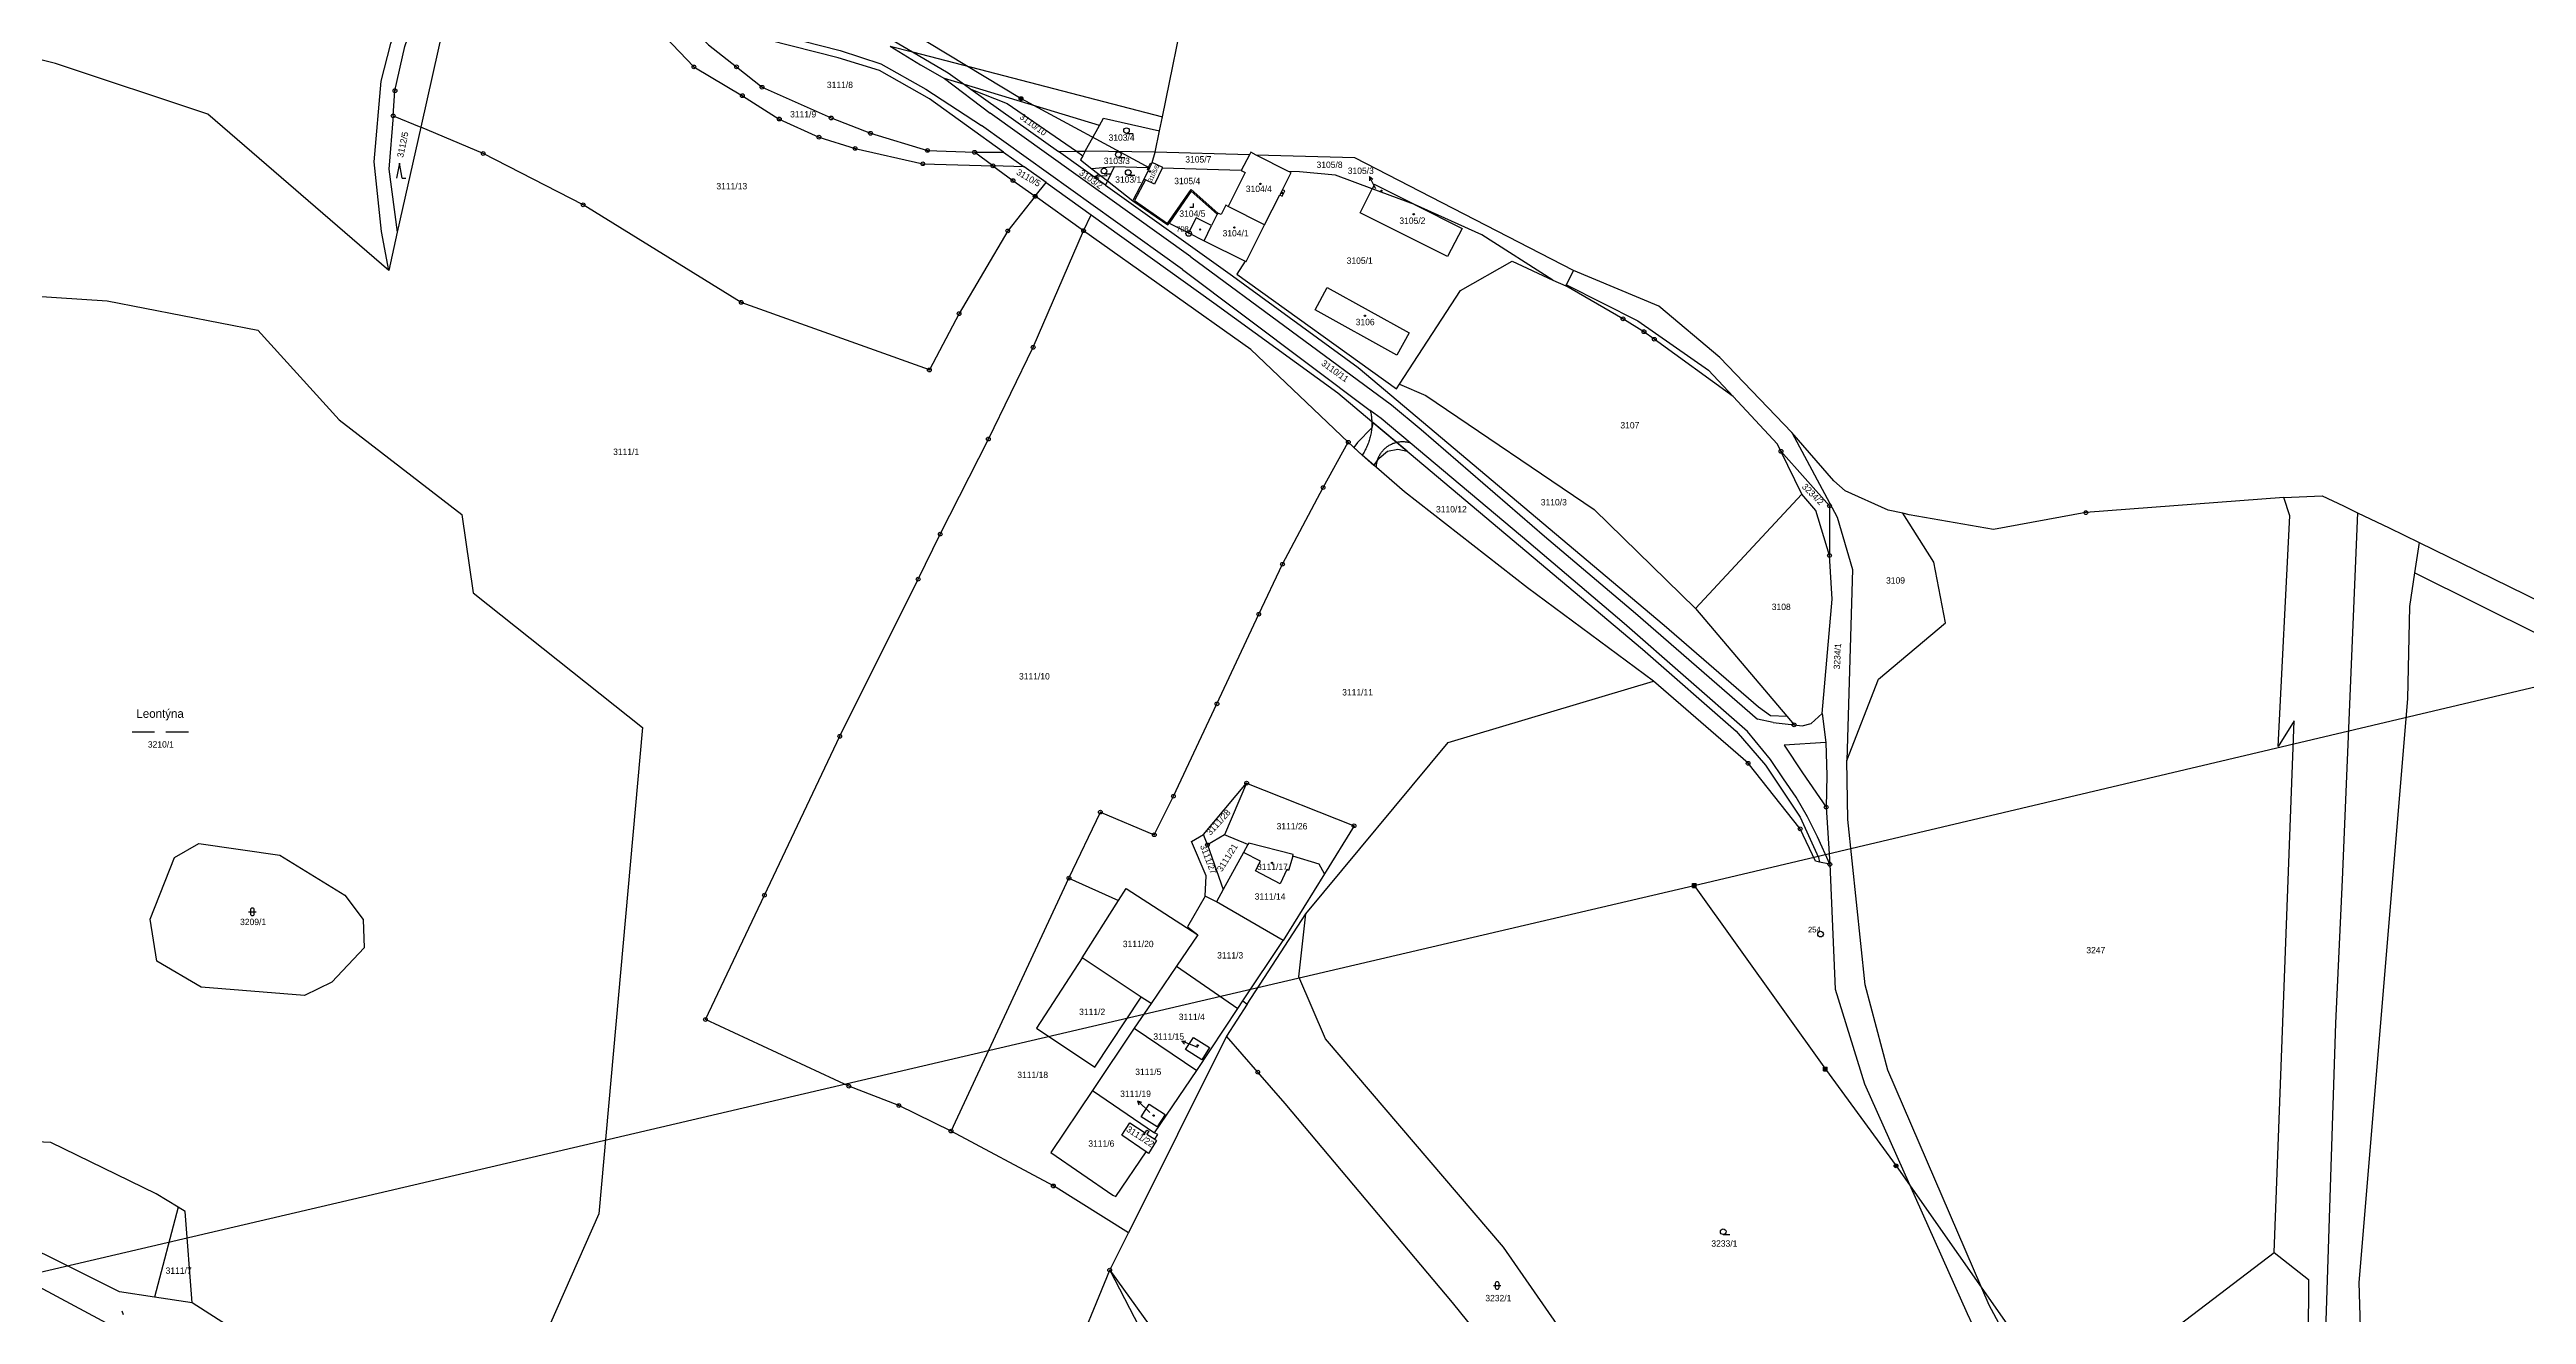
# Model space of a CAD drawing. Extents: x -784124 to -780570, y -980818 to -976926.
# Drawn here: x -782416 to -781755, y -978140 to -977802 of the extents above; entities that cross this region are included whole.
import ezdxf
from ezdxf.enums import TextEntityAlignment as Align

# ---------------------------------------------------------------- set-up
doc = ezdxf.new("R2010")
doc.units = 0
doc.header["$LTSCALE"] = 3.138375
doc.header["$MEASUREMENT"] = 0
for name, pattern in [('0_051C', [0]), ('0_205_2', [0]), ('2_6_59_2', [0])]:
    doc.linetypes.add(name, pattern=pattern)
for name, color, linetype in [('101', 1, 'CONTINUOUS'), ('1015', 1, 'CONTINUOUS'), ('1016', 1, 'CONTINUOUS'), ('1029', 1, 'CONTINUOUS'), ('105', 1, 'CONTINUOUS'), ('18', 1, 'CONTINUOUS'), ('20500', 1, 'CONTINUOUS'), ('20502', 1, 'CONTINUOUS'), ('21800', 1, 'CONTINUOUS'), ('21900', 1, 'CONTINUOUS'), ('21999', 1, 'CONTINUOUS'), ('23700', 1, 'CONTINUOUS'), ('304', 1, 'CONTINUOUS'), ('308', 1, 'CONTINUOUS'), ('316', 1, 'CONTINUOUS'), ('319', 1, 'CONTINUOUS'), ('402', 1, 'CONTINUOUS'), ('404', 1, 'CONTINUOUS'), ('420', 1, 'CONTINUOUS'), ('50100', 1, 'CONTINUOUS'), ('601', 1, 'CONTINUOUS'), ('602', 1, 'CONTINUOUS'), ('60502', 1, 'CONTINUOUS'), ('803', 1, 'CONTINUOUS')]:
    doc.layers.add(name, color=color, linetype=linetype)

# ---------------------------------------------------------------- blocks, each defined once
blk = doc.blocks.new('4_02$0')
at = {"layer": '404', "color": 255, "linetype": 'Continuous'}
blk.add_circle((-0.01, 0), 0.175, dxfattribs=at)
blk = doc.blocks.new('1029$1')
at = {"layer": '1029', "color": 6, "linetype": 'Continuous'}
for p, q in [((0, 3), (-0.5, 2)), ((0, 0), (0, 3)), ((0, 3), (0.5, 2))]:
    blk.add_line(p, q, dxfattribs=at)
blk = doc.blocks.new('3_16$5')
at = {"layer": '316', "color": 255, "linetype": 'Continuous'}
for p, q in [((-1, 1), (1, 1)), ((-0.5, 1.5), (-0.5, 0.5)), ((0.5, 0.5), (0.5, 1.5))]:
    blk.add_line(p, q, dxfattribs=at)
for centre, start, end in [((0, 1.5), 0, 180), ((0, 0.5), 180, 359.98789)]:
    blk.add_arc(centre, 0.5, start, end, dxfattribs=at)
blk = doc.blocks.new('3_04$3')
at = {"layer": '304', "color": 255, "linetype": 'Continuous'}
blk.add_line((0.01, 0), (1.76, 0), dxfattribs=at)
blk.add_circle((0.01, 0.75), 0.75, dxfattribs=at)
blk = doc.blocks.new('3_19$9')
at = {"layer": '319', "color": 255, "linetype": 'Continuous'}
for p, q in [((-1, 0), (0, 0)), ((0, 0), (0, 1))]:
    blk.add_line(p, q, dxfattribs=at)
blk = doc.blocks.new('8_03$8')
at = {"layer": '803', "color": 255, "linetype": 'Continuous'}
for p, q in [((-7.49, 0), (-1.49, 0)), ((1.51, 0), (7.51, 0))]:
    blk.add_line(p, q, dxfattribs=at)
blk = doc.blocks.new('3_08$6')
at = {"layer": '308', "color": 255, "linetype": 'Continuous'}
for p, q in [((0, 4), (-0.75, 0)), ((0.75, 0), (0, 4)), ((0.75, 0), (1.75, 0))]:
    blk.add_line(p, q, dxfattribs=at)
blk = doc.blocks.new('1_01$18')
at = {"layer": '101', "color": 3, "linetype": 'Continuous'}
for radius in [0.75, 0.03]:
    blk.add_circle((0, 0), radius, dxfattribs=at)
blk = doc.blocks.new('6_02$22')
at = {"layer": '602', "color": 255, "linetype": 'Continuous'}
for p, q in [((-0.5, 0.5), (0.5, 0.5)), ((-0.5, -0.5), (-0.5, 0.5)), ((-0.5, 0.3), (0.5, 0.3)), ((-0.5, 0.1), (0.5, 0.1)), ((-0.3, -0.5), (-0.3, 0.5)), ((-0.1, -0.5), (-0.1, 0.5)), ((0.1, -0.5), (0.1, 0.5)), ((0.3, -0.5), (0.3, 0.5)), ((0.5, -0.5), (0.5, 0.5)), ((-0.5, -0.1), (0.5, -0.1)), ((-0.5, -0.3), (0.5, -0.3)), ((-0.5, -0.5), (0.5, -0.5))]:
    blk.add_line(p, q, dxfattribs=at)
blk = doc.blocks.new('1_05$19')
at = {"layer": '105', "color": 3, "linetype": 'Continuous'}
for radius in [0.5, 0.0303]:
    blk.add_circle((0, 0), radius, dxfattribs=at)
blk = doc.blocks.new('6_01$21')
at = {"layer": '601', "color": 255, "linetype": 'Continuous'}
for radius in [0.5, 0.4, 0.3, 0.2, 0.1]:
    blk.add_circle((0, 0), radius, dxfattribs=at)
blk = doc.blocks.new('4_20$20')
at = {"layer": '420', "color": 255, "linetype": 'Continuous'}
blk.add_line((-0.71, -0.71), (0, 0), dxfattribs=at)

msp = doc.modelspace()

# ---------------------------------------------------------------- linework, layer by layer
at = {"layer": '1029', "color": 255, "linetype": 'Continuous'}
for p, q in [((-782134.04, -977835.46), (-782134.32, -977835.48)), ((-782062.33, -977838.94), (-782062.65, -977838.34)), ((-782109.87, -978068.27), (-782111.37, -978067.66)), ((-782122.64, -978085.59), (-782123.76, -978084.54))]:
    msp.add_line(p, q, dxfattribs=at)
at = {"layer": '20500', "color": 3, "linetype": 'Continuous'}
for p, q in [((-782120.09, -977823.44), (-782119.32, -977819.75)), ((-782121.23, -977829.12), (-782120.09, -977823.44)), ((-781940.09, -977916.89), (-781951.29, -977904.02)), ((-781937.08, -977919.61), (-781940.09, -977916.89)), ((-781925.52, -977924.76), (-781937.08, -977919.61)), ((-781921.67, -977925.59), (-781925.52, -977924.76)), ((-781819.94, -977921.34), (-781809.69, -977920.96)), ((-781783.81, -977933.36), (-781775.96, -977937.22)), ((-781775.96, -977937.22), (-781772.65, -977938.84))]:
    msp.add_line(p, q, dxfattribs=at)
for points in [[(-782094.26, -977829.92), (-782095.74, -977829.17), (-782096.1, -977829.86)], [(-781970.47, -977884.02), (-781986.79, -977870.32), (-782009.6, -977860.77)], [(-781897.45, -977929.96), (-781919.97, -977925.96), (-781921.67, -977925.59)], [(-781809.69, -977920.96), (-781804.01, -977923.57), (-781800.24, -977925.43), (-781791.8, -977929.49), (-781783.81, -977933.36)]]:
    msp.add_lwpolyline(points, dxfattribs=at)
at = {"layer": '20502', "color": 3, "linetype": '0_205_2'}
for p, q in [((-782119.32, -977819.75), (-782111.09, -977779.58)), ((-782096.1, -977829.86), (-782121.23, -977829.12)), ((-781951.29, -977904.02), (-781970.47, -977884.02)), ((-781872.78, -977925.42), (-781897.45, -977929.96)), ((-781819.94, -977921.34), (-781872.78, -977925.42))]:
    msp.add_line(p, q, dxfattribs=at)
for points in [[(-782009.6, -977860.77), (-782067.91, -977830.7), (-782094.26, -977829.92)], [(-781772.65, -977938.84), (-781720.75, -977964.31), (-781676.06, -977986.25)]]:
    msp.add_lwpolyline(points, dxfattribs=at)
at = {"layer": '21800', "color": 255, "linetype": 'Continuous'}
for p, q in [((-782230.19, -977795.69), (-782205.37, -977802)), ((-782205.37, -977802), (-782194.44, -977805.54)), ((-782194.44, -977805.54), (-782182.44, -977812.3)), ((-782191.96, -977800.83), (-782186, -977802.38)), ((-782191.96, -977800.83), (-782183.93, -977805.82)), ((-782186, -977802.38), (-782119.32, -977819.75)), ((-782183.93, -977805.82), (-782177.49, -977809.47)), ((-782182.44, -977812.3), (-782167.64, -977822.04)), ((-782177.49, -977809.47), (-782165.27, -977818.75)), ((-782172.11, -977811.11), (-782177.49, -977809.47)), ((-782136.13, -977822.04), (-782172.11, -977811.11)), ((-782111.74, -977857.07), (-782165.27, -977818.75)), ((-782113.94, -977860.45), (-782167.64, -977822.04)), ((-782161.71, -977829.11), (-782156.22, -977833.05)), ((-782134.52, -977837.93), (-782147.09, -977828.96)), ((-782142.28, -977828.91), (-782140.56, -977830.09)), ((-782122.75, -977833.34), (-782123.03, -977833.93)), ((-782122.22, -977832.24), (-782122.75, -977833.34)), ((-782150.36, -977837.25), (-782138.32, -977845.88)), ((-782123.83, -977836.51), (-782126.79, -977842.1)), ((-782117.92, -977848.17), (-782111.64, -977839.16)), ((-782111.64, -977839.16), (-782104.54, -977845.43)), ((-782087.28, -977839.18), (-782088, -977840.59)), ((-782126.79, -977842.1), (-782117.92, -977848.17)), ((-782108.19, -977852.79), (-782106.19, -977848.75)), ((-782111.74, -977857.07), (-782058.12, -977896.65)), ((-782113.94, -977860.45), (-782063.81, -977898.14)), ((-782011.44, -977864.54), (-781992.41, -977874.18)), ((-781992.41, -977874.18), (-781973.56, -977887.33)), ((-781973.56, -977887.33), (-781966.94, -977894.42)), ((-782060.93, -977900.27), (-782063.81, -977898.14)), ((-782058.12, -977896.65), (-782050.19, -977903.22)), ((-782053.16, -977906.74), (-782060.93, -977900.27)), ((-782050.19, -977903.22), (-782017.28, -977931.7)), ((-782021.47, -977933.4), (-782053.16, -977906.74)), ((-782017.28, -977931.7), (-781992.98, -977952.27)), ((-781996, -977955.02), (-782021.47, -977933.4)), ((-781992.98, -977952.27), (-781960.43, -977980.58)), ((-781963.08, -977983.85), (-781996, -977955.02)), ((-781956.98, -977991.31), (-781963.08, -977983.85)), ((-781956.29, -977981.46), (-781960.43, -977980.58)), ((-781956.29, -977981.46), (-781950.69, -977982.08)), ((-781953.47, -977996.47), (-781956.98, -977991.31)), ((-781942.24, -977986.82), (-781953.32, -977987.47)), ((-781953.32, -977987.47), (-781948.41, -977994.9)), ((-781950.08, -978001.41), (-781953.47, -977996.47)), ((-781948.41, -977994.9), (-781942.1, -978004.04)), ((-781947.06, -978006.68), (-781950.08, -978001.41)), ((-781944.43, -978012.02), (-781947.06, -978006.68)), ((-781941.14, -978019.33), (-781944.43, -978012.02)), ((-782596.5, -978037.06), (-782398.78, -978143.1))]:
    msp.add_line(p, q, dxfattribs=at)
for points in [[(-782063.81, -977898.14), (-782063.738, -977898.461), (-782063.672, -977898.784), (-782063.614, -977899.107), (-782063.562, -977899.432), (-782063.518, -977899.758), (-782063.48, -977900.085), (-782063.45, -977900.413), (-782063.426, -977900.741), (-782063.41, -977901.07)], [(-782063.41, -977901.07), (-782063.402, -977901.412), (-782063.401, -977901.753), (-782063.408, -977902.095), (-782063.423, -977902.436), (-782063.445, -977902.777), (-782063.475, -977903.118), (-782063.513, -977903.457), (-782063.559, -977903.796), (-782063.612, -977904.134), (-782063.673, -977904.47), (-782063.741, -977904.805), (-782063.817, -977905.138), (-782063.901, -977905.469), (-782063.992, -977905.799), (-782064.091, -977906.126), (-782064.196, -977906.451), (-782064.31, -977906.773), (-782064.43, -977907.093), (-782064.558, -977907.41), (-782064.693, -977907.724), (-782064.835, -977908.035), (-782064.984, -977908.343), (-782065.14, -977908.647), (-782065.302, -977908.947), (-782065.472, -977909.244), (-782065.648, -977909.537), (-782065.831, -977909.825), (-782066.02, -977910.11)], [(-782062.19, -977913.37), (-782062.183, -977913.138), (-782062.169, -977912.906), (-782062.147, -977912.675), (-782062.117, -977912.444), (-782062.08, -977912.215), (-782062.035, -977911.987), (-782061.983, -977911.76), (-782061.923, -977911.536), (-782061.855, -977911.313), (-782061.781, -977911.093), (-782061.699, -977910.876), (-782061.61, -977910.661), (-782061.514, -977910.45), (-782061.411, -977910.241), (-782061.301, -977910.037), (-782061.184, -977909.836), (-782061.061, -977909.639), (-782060.932, -977909.446), (-782060.796, -977909.257), (-782060.654, -977909.073), (-782060.505, -977908.894), (-782060.351, -977908.72), (-782060.192, -977908.552), (-782060.027, -977908.388), (-782059.856, -977908.23), (-782059.681, -977908.078), (-782059.5, -977907.932), (-782059.315, -977907.791), (-782059.125, -977907.657), (-782058.931, -977907.53), (-782058.733, -977907.409), (-782058.53, -977907.294), (-782058.325, -977907.186), (-782058.115, -977907.085), (-782057.903, -977906.991), (-782057.687, -977906.905), (-782057.469, -977906.825), (-782057.248, -977906.753), (-782057.025, -977906.688), (-782056.8, -977906.63)], [(-782056.8, -977906.63), (-782056.575, -977906.58), (-782056.349, -977906.538), (-782056.121, -977906.503), (-782055.893, -977906.476), (-782055.663, -977906.456), (-782055.433, -977906.444), (-782055.203, -977906.44), (-782054.973, -977906.443), (-782054.743, -977906.454), (-782054.513, -977906.472), (-782054.284, -977906.498), (-782054.057, -977906.532), (-782053.83, -977906.573), (-782053.605, -977906.621), (-782053.381, -977906.677), (-782053.16, -977906.74)]]:
    msp.add_lwpolyline(points, dxfattribs=at)
at = {"layer": '21900', "color": 3, "linetype": 'Continuous'}
for p, q in [((-782302.04, -977754.13), (-782317.32, -977822.52)), ((-782324.67, -977819.44), (-782317.32, -977822.52)), ((-782317.32, -977822.52), (-782323.56, -977850.48)), ((-782164.54, -977832.8), (-782169.44, -977829.19)), ((-782142.28, -977828.91), (-782139.9, -977828.88)), ((-782121.23, -977829.12), (-782139.9, -977828.88)), ((-782132.15, -977833.1), (-782138.11, -977833.59)), ((-782138.11, -977833.59), (-782133.99, -977836.83)), ((-782132.15, -977833.1), (-782133.99, -977836.83)), ((-782123.09, -977833.33), (-782132.15, -977833.1)), ((-782122.05, -977831.87), (-782121.23, -977829.12)), ((-782098.26, -977834.01), (-782119.33, -977833.43)), ((-782096.1, -977829.86), (-782098.26, -977834.01)), ((-782085.63, -977834.28), (-782094.26, -977829.92)), ((-782133.99, -977836.83), (-782127.21, -977842.18)), ((-782127.21, -977842.18), (-782124.18, -977836.34)), ((-782052.05, -977843.16), (-782063.31, -977838.97)), ((-782140.36, -977850.13), (-782153.28, -977840.94)), ((-782092.02, -977848.55), (-782101.74, -977843.62)), ((-782323.56, -977850.48), (-782325.86, -977860.76)), ((-782117.53, -977848.14), (-782112.32, -977850.73)), ((-782015.04, -977863.29), (-782011.6, -977864.88)), ((-782011.6, -977864.88), (-782011.44, -977864.54)), ((-782011.44, -977864.54), (-782009.6, -977860.77)), ((-782105.54, -977869.37), (-782072.48, -977893.45)), ((-781948.63, -977920.5), (-781954.17, -977909.03)), ((-781976.99, -977951.01), (-781948.63, -977920.5)), ((-781783.81, -977933.36), (-781785.04, -977941.48)), ((-781976.99, -977951.01), (-781952.62, -977979.8)), ((-781952.62, -977979.8), (-781950.69, -977982.08)), ((-782108.34, -978011.4), (-782096.83, -977997.66)), ((-782096.83, -977997.66), (-782102.7, -978011.48)), ((-782107.25, -978014.15), (-782108.34, -978011.4)), ((-782102.7, -978011.48), (-782107.25, -978014.15)), ((-782096.46, -978014.05), (-782102.7, -978011.48)), ((-782107.25, -978014.15), (-782103.05, -978026.07)), ((-782097.62, -978016.17), (-782103.05, -978026.07)), ((-782096.46, -978014.05), (-782097.62, -978016.17)), ((-781943.93, -978018.74), (-781944.97, -978018.52)), ((-781941.14, -978019.33), (-781943.93, -978018.74)), ((-782175.74, -978090.56), (-782144.26, -978023.02)), ((-782144.26, -978023.02), (-782131.04, -978029.01)), ((-782076.02, -978021.88), (-782087.08, -978039.66)), ((-782140.72, -978044.3), (-782131.04, -978029.01)), ((-782107.89, -978027.84), (-782112.6, -978035.99)), ((-782104.83, -978029.31), (-782107.89, -978027.84)), ((-782103.05, -978026.07), (-782104.83, -978029.31)), ((-782087.08, -978039.66), (-782104.83, -978029.31)), ((-782109.88, -978038.14), (-782115.57, -978046.56)), ((-782112.6, -978035.99), (-782109.88, -978038.14)), ((-782096.66, -978056.68), (-782080.99, -978032.57)), ((-782125.01, -978054.77), (-782140.72, -978044.3)), ((-782097.82, -978055.76), (-782087.08, -978039.66)), ((-782115.57, -978046.56), (-782122.34, -978056.46)), ((-782115.57, -978046.56), (-782099.2, -978057.8)), ((-782122.34, -978056.46), (-782126.86, -978063.06)), ((-782122.34, -978056.46), (-782125.01, -978054.77)), ((-782110.14, -978074.37), (-782099.2, -978057.8)), ((-782096.66, -978056.68), (-782102.21, -978065.22)), ((-782099.2, -978057.8), (-782097.82, -978055.76)), ((-782097.82, -978055.76), (-782096.66, -978056.68)), ((-782126.86, -978063.06), (-782137.94, -978079.72)), ((-782126.86, -978063.06), (-782110.14, -978074.37)), ((-782102.21, -978065.22), (-782128.39, -978117.7)), ((-782121.42, -978091.05), (-782110.14, -978074.37)), ((-782137.94, -978079.72), (-782121.42, -978091.05)), ((-782120.52, -978091.48), (-782121.42, -978091.05)), ((-782121.37, -978092.73), (-782120.52, -978091.48)), ((-782131.78, -978108.06), (-782123.68, -978096.13)), ((-782382.09, -978110.89), (-782388.4, -978134.88)), ((-782133.38, -978127.71), (-782128.39, -978117.7)), ((-781881.85, -978168.23), (-781822.55, -978122.96)), ((-782160.97, -978195.07), (-782133.38, -978127.71)), ((-782378.37, -978136.41), (-782388.4, -978134.88))]:
    msp.add_line(p, q, dxfattribs=at)
for points in [[(-782324.67, -977819.44), (-782324.19, -977812.74), (-782321.56, -977800.91), (-782314.36, -977780.07), (-782309.11, -977760.61), (-782306.69, -977750.8), (-782305.85, -977747.19)], [(-782263.66, -977786.18), (-782244.39, -977806.39), (-782231.45, -977814.07), (-782221.59, -977820.31), (-782211, -977825.15), (-782201.36, -977828.15), (-782183.26, -977832.25), (-782164.54, -977832.8)], [(-782181.53, -977814.91), (-782194.83, -977807.33), (-782205.91, -977803.93), (-782230.75, -977797.62), (-782248.13, -977792.02), (-782249.47, -977791.51)], [(-782249.47, -977791.51), (-782240.46, -977800.53), (-782233, -977806.37), (-782226.2, -977811.81), (-782207.73, -977820.02), (-782197.23, -977824.11), (-782182.04, -977828.69), (-782169.44, -977829.19)], [(-782191.22, -977799.31), (-782186, -977802.38), (-782176.53, -977807.95), (-782172.11, -977811.11), (-782170.41, -977812.32)], [(-782325.86, -977860.76), (-782374.17, -977819.02), (-782414.82, -977805.48), (-782418.37, -977804.57)], [(-782170.41, -977812.32), (-782147.09, -977828.96), (-782142.28, -977828.91)], [(-782170.41, -977812.32), (-782160.76, -977816.2), (-782142.28, -977828.91)], [(-782169.44, -977829.19), (-782161.71, -977829.11), (-782181.53, -977814.91)], [(-782139.9, -977828.88), (-782136.13, -977822.04), (-782135.06, -977820.1), (-782120.09, -977823.44)], [(-782153.28, -977840.94), (-782160.6, -977850.18), (-782173.59, -977872.27), (-782181.53, -977887.31), (-782231.75, -977869.26), (-782273.94, -977843.22), (-782300.63, -977829.51), (-782317.32, -977822.52)], [(-782164.54, -977832.8), (-782159.21, -977836.73), (-782153.28, -977840.94)], [(-782153.28, -977840.94), (-782150.36, -977837.25), (-782156.22, -977833.05), (-782164.54, -977832.8)], [(-782139.9, -977828.88), (-782140.56, -977830.09), (-782141.16, -977831.18), (-782138.11, -977833.59)], [(-782124.18, -977836.34), (-782123.03, -977833.93), (-782123.31, -977833.79), (-782123.09, -977833.33)], [(-782119.33, -977833.43), (-782121.41, -977837.73), (-782123.83, -977836.51), (-782124.18, -977836.34)], [(-782123.09, -977833.33), (-782122.51, -977832.1), (-782122.22, -977832.24), (-782122.05, -977831.87)], [(-782119.33, -977833.43), (-782119.23, -977833.22), (-782122.05, -977831.87)], [(-782133.99, -977836.83), (-782134.52, -977837.93), (-782100.56, -977862.17)], [(-782104.67, -977845.68), (-782111.62, -977839.58), (-782117.53, -977848.14)], [(-782098.26, -977834.01), (-782097.19, -977834.57), (-782101.74, -977843.62)], [(-782092.02, -977848.55), (-782088, -977840.59), (-782087.34, -977840.92), (-782086.63, -977839.51), (-782087.28, -977839.18), (-782084.98, -977834.61), (-782085.63, -977834.28)], [(-782063.31, -977838.97), (-782073.08, -977835.33), (-782082.73, -977834.36), (-782085.63, -977834.28)], [(-782052.05, -977843.16), (-782039.31, -977849.56), (-782043.18, -977857.02), (-782066.48, -977845.36), (-782063.31, -977838.97)], [(-782052.05, -977843.16), (-782062.73, -977837.79), (-782063.31, -977838.97)], [(-782140.36, -977850.13), (-782138.32, -977845.88), (-782105.54, -977869.37)], [(-782127.21, -977842.18), (-782117.84, -977848.58), (-782117.53, -977848.14)], [(-782104.67, -977845.68), (-782106.19, -977848.75), (-782110.28, -977846.7), (-782112.32, -977850.73)], [(-782101.74, -977843.62), (-782102.35, -977843.31), (-782103.6, -977845.84), (-782104.54, -977845.43), (-782104.67, -977845.68)], [(-782015.04, -977863.29), (-782034, -977851.22), (-782052.05, -977843.16)], [(-782175.74, -978090.56), (-782189.65, -978083.75), (-782203.02, -978078.57), (-782241.3, -978060.76), (-782225.55, -978027.57), (-782205.44, -977985.14), (-782184.52, -977943.19), (-782178.62, -977931.14), (-782165.77, -977905.76), (-782153.82, -977881.26), (-782140.36, -977850.13)], [(-782069.69, -977906.61), (-782095.72, -977881.85), (-782140.36, -977850.13)], [(-782112.32, -977850.73), (-782108.19, -977852.79), (-782097.21, -977858.25)], [(-782097.21, -977858.25), (-782096.98, -977858.37), (-782092.02, -977848.55)], [(-782507.73, -978005.31), (-782506.81, -978003.44), (-782479.02, -977984.22), (-782480.38, -977963.29), (-782497.58, -977942.01), (-782527.04, -977922.77), (-782525.84, -977896.47), (-782469.32, -977915.75), (-782464.95, -977906.76), (-782518.71, -977880.62), (-782492.59, -977859.5), (-782449.77, -977865.69), (-782401, -977868.86), (-782360.8, -977876.67), (-782339.13, -977900.66), (-782306.35, -977925.88), (-782303.3, -977946.81), (-782258.11, -977982.81), (-782269.8, -978112.67), (-782288.47, -978154.93), (-782274.35, -978168.56), (-782277.37, -978179.97)], [(-782097.21, -977858.25), (-782099.46, -977861.69), (-782056.84, -977892.37), (-782056.04, -977891.15)], [(-782056.04, -977891.15), (-782039.74, -977866.1), (-782025.96, -977858.22), (-782015.04, -977863.29)], [(-782100.56, -977862.17), (-782067.01, -977886.68), (-781985.34, -977955.48), (-781960.21, -977977.27), (-781956.94, -977979.56), (-781952.62, -977979.8)], [(-782053.41, -977877.42), (-782056.7, -977883.4), (-782078.56, -977871.25), (-782075.32, -977865.31), (-782053.41, -977877.42)], [(-781966.94, -977894.42), (-781987.99, -977879.1), (-781990.75, -977877.09), (-781996.35, -977873.65), (-782011.6, -977864.88)], [(-782056.04, -977891.15), (-782049.02, -977894.1), (-782004.07, -977924.6), (-781976.99, -977951.01)], [(-782072.48, -977893.45), (-782063.41, -977901.07), (-782056.8, -977906.63), (-781991.12, -977961.87)], [(-781954.17, -977909.03), (-781955.08, -977907.14), (-781966.94, -977894.42)], [(-781951.29, -977904.02), (-781939.18, -977926.66), (-781935.12, -977940.59), (-781936.6, -977991.61)], [(-782144.26, -978023.02), (-782135.88, -978005.39), (-782121.47, -978011.43), (-782116.36, -978001.14), (-782104.75, -977976.49), (-782093.59, -977952.55), (-782087.24, -977939.2), (-782076.41, -977918.72), (-782069.69, -977906.61)], [(-781988.22, -977970.44), (-782021.86, -977945.46), (-782054.66, -977919.89), (-782062.19, -977913.37), (-782066.02, -977910.11), (-782069.69, -977906.61)], [(-781954.17, -977909.03), (-781941.21, -977923.6), (-781941.22, -977936.87)], [(-781941.22, -977936.87), (-781944.84, -977924.87), (-781948.63, -977920.5)], [(-781936.6, -977991.61), (-781928.17, -977969.87), (-781910.24, -977954.81), (-781913.39, -977938.67), (-781921.67, -977925.59)], [(-781822.55, -978122.96), (-781817.18, -977981.05), (-781821.4, -977987.9), (-781818.33, -977926.26), (-781819.94, -977921.34)], [(-781943.15, -977979.05), (-781940.47, -977948.53), (-781941.22, -977936.87)], [(-781785.04, -977941.48), (-781786.4, -977950.5), (-781786.92, -977975.18), (-781799.93, -978131.04), (-781799, -978160.81), (-781799.35, -978180.28), (-781798.43, -978196.78), (-781795.74, -978247.84)], [(-781991.12, -977961.87), (-781966.12, -977983.76), (-781958.3, -977992.87), (-781949.01, -978006.71), (-781944.12, -978017.51), (-781943.93, -978018.74)], [(-782080.99, -978032.57), (-782043.05, -977986.77), (-781988.22, -977970.44)], [(-781944.97, -978018.52), (-781949.06, -978009.85), (-781962.96, -977992.35), (-781988.22, -977970.44)], [(-781950.69, -977982.08), (-781948.53, -977982.36), (-781946.12, -977981.74), (-781943.15, -977979.05)], [(-781943.15, -977979.05), (-781942.24, -977986.82), (-781941.94, -977995.63), (-781942.1, -978004.04), (-781941.14, -978019.33)], [(-781881.85, -978168.23), (-781898.59, -978137.04), (-781925.62, -978074.29), (-781931.69, -978051.52), (-781936.34, -978007.37), (-781936.6, -977991.61)], [(-782096.83, -977997.66), (-782068.15, -978009.04), (-782076.02, -978021.88)], [(-782107.89, -978027.84), (-782107.64, -978022.36), (-782111.53, -978013.22), (-782108.34, -978011.4)], [(-782383.07, -978017.47), (-782376.52, -978013.75), (-782354.92, -978016.91), (-782337.6, -978027.61), (-782332.67, -978034.08), (-782332.37, -978041.63), (-782341.06, -978050.79), (-782348.35, -978054.33), (-782375.96, -978052.11), (-782387.72, -978045.19), (-782389.55, -978033.95), (-782383.07, -978017.47)], [(-782084.5, -978017.12), (-782085.61, -978020.94), (-782086.07, -978020.74), (-782087.86, -978024.53), (-782094.47, -978021.1), (-782093.09, -978018.47), (-782097.62, -978016.17)], [(-782084.5, -978017.12), (-782084.4, -978016.75), (-782096.27, -978013.66), (-782096.46, -978014.05)], [(-782076.02, -978021.88), (-782077.45, -978019.32), (-782084.5, -978017.12)], [(-781941.14, -978019.33), (-781939.67, -978052.71), (-781931.92, -978077.95), (-781904.46, -978139.28), (-781889.81, -978170.65), (-781853.36, -978254.46)], [(-782131.04, -978029.01), (-782129, -978025.78), (-782109.88, -978038.14)], [(-781951.97, -978241.2), (-781983.87, -978185.58), (-782028.27, -978121.55), (-782075.74, -978065.93), (-782082.85, -978049.34), (-782080.99, -978032.57)], [(-782140.72, -978044.3), (-782152.95, -978063.08), (-782137.34, -978073.51), (-782125.01, -978054.77)], [(-782382.09, -978110.89), (-782387.96, -978107.31), (-782416.09, -978093.63), (-782439.89, -978092.51), (-782463.85, -978080.65), (-782467.1, -978078.18), (-782468.41, -978072.6), (-782471.79, -978067.19), (-782478.29, -978060.59), (-782490.35, -978056.21), (-782496.62, -978056.54), (-782513.31, -978048.75)], [(-782108.78, -978071.57), (-782113.14, -978068.81), (-782111.04, -978065.56), (-782106.7, -978068.23), (-782108.78, -978071.57)], [(-781964.02, -978238.18), (-782014.3, -978170.5), (-782041.9, -978136.36), (-782086.57, -978083.19), (-782093.85, -978074.83), (-782102.21, -978065.22)], [(-782388.4, -978134.88), (-782397.74, -978133.46), (-782519.46, -978072.78)], [(-782137.94, -978079.72), (-782149.13, -978096.31), (-782132.52, -978107.67), (-782131.78, -978108.06)], [(-782124.96, -978086.72), (-782122.83, -978083.38), (-782118.54, -978086.13), (-782120.68, -978089.43), (-782124.96, -978086.72)], [(-782128.39, -978117.7), (-782148.42, -978105.22), (-782175.74, -978090.56)], [(-782123.68, -978096.13), (-782130.18, -978091.66), (-782127.98, -978088.39), (-782123.94, -978091.06), (-782123.43, -978090.29), (-782122.93, -978090.62), (-782123.43, -978091.37), (-782121.37, -978092.73)], [(-782121.37, -978092.73), (-782120.86, -978093.07), (-782123.05, -978096.57), (-782123.68, -978096.13)], [(-782378.37, -978136.41), (-782380.19, -978112.05), (-782382.09, -978110.89)], [(-781822.55, -978122.96), (-781813.38, -978130.18), (-781813.76, -978208.26), (-781807.82, -978249.26)], [(-782133.38, -978127.71), (-782092.48, -978184.47), (-782064.05, -978217.62)], [(-782133.38, -978127.71), (-782104.64, -978183.26), (-782064.05, -978217.62)], [(-782277.37, -978179.97), (-782329.03, -978167.99), (-782378.37, -978136.41)]]:
    msp.add_lwpolyline(points, dxfattribs=at)
at = {"layer": '21999', "color": 3, "linetype": 'Continuous'}
for points in [[(-782325.86, -977860.76), (-782327.75, -977850.34), (-782329.71, -977831.76), (-782327.87, -977810.17), (-782325.33, -977800.13), (-782318.41, -977778.77), (-782308.73, -977745.76), (-782308.09, -977740.97)], [(-782324.67, -977819.44), (-782325.85, -977833.73), (-782323.56, -977850.48)], [(-781676.34, -977995.34), (-781699.66, -977985.75), (-781717.44, -977975.1), (-781785.04, -977941.48)]]:
    msp.add_lwpolyline(points, dxfattribs=at)
at = {"layer": '23700', "color": 255, "linetype": '0_051C'}
msp.add_lwpolyline([(-782062.84, -977912.82), (-782061.45, -977910.88), (-782059.2, -977909.02), (-782056.5, -977908.49), (-782053.97, -977909.01), (-782063.14, -977901.3), (-782063.29, -977902.51), (-782063.44, -977902.78), (-782067.26, -977906.65), (-782068.24, -977907.99), (-782066.02, -977910.11), (-782062.84, -977912.82)], close=True, dxfattribs=at)
at = {"layer": '50100', "color": 255, "linetype": 'Continuous'}
for p, q in [((-781800.24, -977925.43), (-781804.37, -978023.49)), ((-781804.37, -978023.49), (-781806.17, -978061.76)), ((-781806.17, -978061.76), (-781808.88, -978146.76))]:
    msp.add_line(p, q, dxfattribs=at)
at = {"layer": '60502', "color": 255, "linetype": '2_6_59_2'}
for p, q in [((-782202.84, -977787.08), (-782157.05, -977814.85)), ((-782157.05, -977814.85), (-782122.75, -977833.34)), ((-781977.33, -978024.98), (-781720.75, -977964.31)), ((-782529.85, -978154.17), (-781977.33, -978024.98)), ((-781977.33, -978024.98), (-781942.31, -978074.01)), ((-781942.31, -978074.01), (-781923.46, -978099.86)), ((-781923.46, -978099.86), (-781890.12, -978147.41))]:
    msp.add_line(p, q, dxfattribs=at)

# ---------------------------------------------------------------- block references
at = {"layer": '101', "color": 0, "linetype": 'ByBlock'}
for p in [(-782112.28, -977850.87), (-781943.61, -978037.97)]:
    msp.add_blockref('1_01$18', p, dxfattribs=at)
at = {"layer": '1029', "color": 0, "linetype": 'ByBlock'}
for p, rotation in [((-782134.32, -977835.48), 94), ((-782062.65, -977838.34), 28), ((-782111.37, -978067.66), 68), ((-782123.76, -978084.54), 47)]:
    msp.add_blockref('1029$1', p, dxfattribs=dict(at, rotation=rotation))
at = {"layer": '105', "color": 0, "linetype": 'ByBlock'}
for p in [(-782244.39, -977806.39), (-782233, -977806.37), (-782324.19, -977812.74), (-782231.45, -977814.07), (-782226.2, -977811.81), (-782324.67, -977819.44), (-782221.59, -977820.31), (-782207.73, -977820.02), (-782211, -977825.15), (-782197.23, -977824.11), (-782300.63, -977829.51), (-782201.36, -977828.15), (-782183.26, -977832.25), (-782182.04, -977828.69), (-782169.44, -977829.19), (-782164.54, -977832.8), (-782159.21, -977836.73), (-782273.94, -977843.22), (-782153.28, -977840.94), (-782160.6, -977850.18), (-782140.36, -977850.13), (-782231.75, -977869.26), (-782173.59, -977872.27), (-781996.35, -977873.65), (-781990.75, -977877.09), (-781987.99, -977879.1), (-782153.82, -977881.26), (-782181.53, -977887.31), (-782165.77, -977905.76), (-782069.69, -977906.61), (-781954.17, -977909.03), (-782076.41, -977918.72), (-781941.21, -977923.6), (-781872.78, -977925.42), (-782178.62, -977931.14), (-782087.24, -977939.2), (-781941.22, -977936.87), (-782184.52, -977943.19), (-782093.59, -977952.55), (-782104.75, -977976.49), (-782205.44, -977985.14), (-781950.69, -977982.08), (-781962.96, -977992.35), (-782096.83, -977997.66), (-782135.88, -978005.39), (-782116.36, -978001.14), (-781942.1, -978004.04), (-782121.47, -978011.43), (-782068.15, -978009.04), (-781949.06, -978009.85), (-782107.25, -978014.15), (-782144.26, -978023.02), (-781941.14, -978019.33), (-782225.55, -978027.57), (-782241.3, -978060.76), (-782203.02, -978078.57), (-782093.85, -978074.83), (-782189.65, -978083.75), (-782175.74, -978090.56), (-782148.42, -978105.22), (-782133.38, -978127.71)]:
    msp.add_blockref('1_05$19', p, dxfattribs=at)
at = {"layer": '304', "color": 0, "linetype": 'ByBlock'}
for p in [(-782128.9, -977824.15), (-782134.91, -977834.95), (-782131.08, -977830.55), (-782128.45, -977835.33), (-781969.6, -978118.18)]:
    msp.add_blockref('3_04$3', p, dxfattribs=at)
at = {"layer": '308', "color": 0, "linetype": 'ByBlock'}
msp.add_blockref('3_08$6', (-782323.02, -977836.07), dxfattribs=at)
at = {"layer": '316', "color": 0, "linetype": 'ByBlock'}
for p in [(-782362.26, -978033.02), (-782029.95, -978132.8)]:
    msp.add_blockref('3_16$5', p, dxfattribs=at)
at = {"layer": '319', "color": 0, "linetype": 'ByBlock'}
msp.add_blockref('3_19$9', (-782111.02, -977843.82), dxfattribs=at)
at = {"layer": '402', "color": 0, "linetype": 'ByBlock'}
for p in [(-782087.28, -977840.07), (-782109.22, -977849.81)]:
    msp.add_blockref('4_02$0', p, dxfattribs=at)
at = {"layer": '404', "color": 0, "linetype": 'ByBlock'}
for p in [(-782122.62, -977834.29), (-782093.14, -977837.65), (-782060.81, -977839.44), (-782052.21, -977845.75), (-782100.07, -977849.27), (-782065.23, -977872.84), (-782090.07, -978018.96), (-782109.87, -978067.67), (-782124.24, -978091.36), (-782121.64, -978086.43)]:
    msp.add_blockref('4_02$0', p, dxfattribs=at)
at = {"layer": '420', "color": 0, "linetype": 'ByBlock', "rotation": 244}
msp.add_blockref('4_20$20', (-782396.78, -978139.54), dxfattribs=at)
at = {"layer": '601', "color": 0, "linetype": 'ByBlock'}
for p in [(-782157.05, -977814.85), (-781923.46, -978099.86)]:
    msp.add_blockref('6_01$21', p, dxfattribs=at)
at = {"layer": '602', "color": 0, "linetype": 'ByBlock'}
for p in [(-781977.33, -978024.98), (-781942.31, -978074.01)]:
    msp.add_blockref('6_02$22', p, dxfattribs=at)
at = {"layer": '803', "color": 0, "linetype": 'ByBlock'}
msp.add_blockref('8_03$8', (-782386.86, -977983.94), dxfattribs=at)

# ---------------------------------------------------------------- texts
at = {"layer": '1015', "color": 255, "linetype": 'Continuous'}
msp.add_text('Leontýna', height=2.3, dxfattribs=at).set_placement((-782386.89, -977980.9), align=Align.BOTTOM_CENTER)
at = {"layer": '1016', "color": 174, "linetype": 'Continuous'}
msp.add_text('708', height=1.5, dxfattribs=at).set_placement((-782112.28, -977850.87), align=Align.BOTTOM_RIGHT)
at = {"layer": '1016', "color": 214, "linetype": 'Continuous'}
msp.add_text('254', height=1.5, dxfattribs=at).set_placement((-781943.61, -978037.97), align=Align.BOTTOM_RIGHT)
at = {"layer": '18', "color": 255, "linetype": 'Continuous'}
for s, p in [('3111/8', (-782208.88, -977812.53)), ('3111/9', (-782218.7, -977820.39)), ('3103/4', (-782133.69, -977826.62)), ('3103/3', (-782134.96, -977832.83)), ('3105/8', (-782078.16, -977833.87)), ('3111/13', (-782238.38, -977839.59)), ('3103/1', (-782131.91, -977837.82)), ('3105/4', (-782116.16, -977838.21)), ('3105/2', (-782056.05, -977848.81)), ('3104/1', (-782103.25, -977852.16)), ('3105/1', (-782070.12, -977859.48)), ('3106', (-782067.71, -977875.87)), ('3107', (-781997.04, -977903.44)), ('3111/1', (-782265.95, -977910.51)), ('3109', (-781926.12, -977944.88)), ('3108', (-781956.63, -977951.93)), ('3111/10', (-782157.59, -977970.48)), ('3111/11', (-782071.32, -977974.75)), ('3210/1', (-782390.16, -977988.66)), ('3209/1', (-782365.54, -978036.07)), ('3111/3', (-782104.7, -978044.99)), ('3247', (-781872.65, -978043.6)), ('3111/2', (-782141.54, -978060.08)), ('3111/4', (-782114.95, -978061.43)), ('3111/5', (-782126.56, -978076.09)), ('3233/1', (-781972.76, -978121.95)), ('3111/7', (-782385.42, -978129.2)), ('3232/1', (-782033.1, -978136.52))]:
    msp.add_text(s, height=1.7, dxfattribs=at).set_placement(p, align=Align.BOTTOM_LEFT)
for s, height, rotation, p in [('3110/10', 1.7, 324, (-782154.59, -977822.89)), ('3105/5', 1.139, 65, (-782120.81, -977835.16)), ('3110/11', 1.7, 324, (-782074.02, -977888.71)), ('3111/28', 1.7, 48, (-782103.34, -978009)), ('3111/27', 1.7, 291, (-782108.3, -978018.47)), ('3111/21', 1.7, 58, (-782100.83, -978018.27)), ('3111/22', 1.7, 327, (-782125.95, -978093.18))]:
    msp.add_text(s, height=height, rotation=rotation, dxfattribs=at).set_placement(p, align=Align.BOTTOM_CENTER)
for s, rotation, p in [('3112/5', 78, (-782321.51, -977830.81)), ('3110/5', 330, (-782158.73, -977835.43)), ('3234/2', 315, (-781949.09, -977919.02)), ('3234/1', 87, (-781937.94, -977967.34))]:
    msp.add_text(s, height=1.7, rotation=rotation, dxfattribs=at).set_placement(p, align=Align.BOTTOM_LEFT)
for s, p in [('3105/7', (-782109.72, -977832.43)), ('3104/4', (-782093.56, -977840.3)), ('3110/12', (-782042.16, -977925.87)), ('3110/3', (-782014.82, -977924)), ('3111/26', (-782084.72, -978010.52)), ('3111/17', (-782089.93, -978021.35)), ('3111/14', (-782090.57, -978029.27)), ('3111/20', (-782125.77, -978041.96)), ('3111/15', (-782117.62, -978066.67)), ('3111/18', (-782153.94, -978076.91)), ('3111/19', (-782126.48, -978081.96)), ('3111/6', (-782135.61, -978095.24))]:
    msp.add_text(s, height=1.7, dxfattribs=at).set_placement(p, align=Align.BOTTOM_CENTER)
msp.add_text('3105/3', height=1.7, dxfattribs=at).set_placement((-782062.88, -977835.47), align=Align.BOTTOM_RIGHT)
msp.add_text('3103/2', height=1.7, rotation=325, dxfattribs=at).set_placement((-782135.03, -977837.66), align=Align.TOP_RIGHT)
msp.add_text('3104/5', height=1.7, dxfattribs=at).set_placement((-782111.31, -977845.56), align=Align.MIDDLE_CENTER)

doc.saveas('drawing.dxf')
